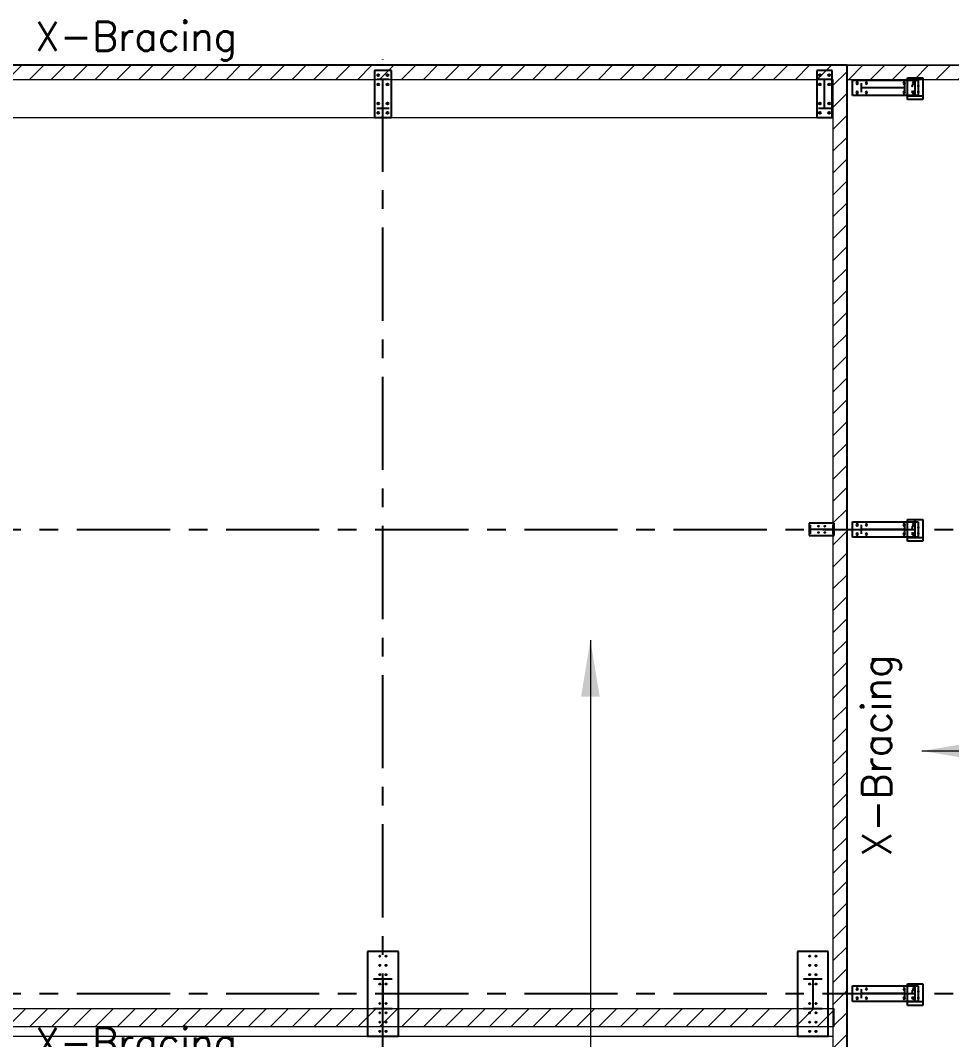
# Model space of a CAD drawing. Header units: millimetres. Extents: x 68421 to 1479662, y -51504 to 144751.
# Drawn here: x 1009942 to 1024987, y 66947 to 83414 of the extents above; entities that cross this region are included whole.
import ezdxf

# ---------------------------------------------------------------- set-up
doc = ezdxf.new("R2010")
doc.units = ezdxf.units.MM
doc.header["$LTSCALE"] = 0.35
doc.header["$MEASUREMENT"] = 0
doc.linetypes.add('CENTER', pattern=[6884.562, 4302.852, -860.57, 860.57, -860.57])
doc.linetypes.add('CONTIN', pattern=[0, 0, 0])
doc.layers.get('0').update_dxf_attribs({"linetype": 'CONTIN'})
for name, color, linetype in [('1', 7, 'CONTIN'), ('10', 10, 'CONTIN'), ('2', 6, 'CONTIN'), ('27', 1, 'CENTER')]:
    doc.layers.add(name, color=color, linetype=linetype)
doc.styles.add('SIMPLEX', font='simplex.shx', dxfattribs={"width": 0.8})
doc.dimstyles.new('FOR D', dxfattribs={"dimscale": 114, "dimtxt": 2, "dimasz": 2, "dimexe": 1, "dimexo": 1, "dimgap": 1, "dimtad": 1, "dimdec": 0, "dimzin": 0, "dimdsep": 46, "dimtxsty": 'SIMPLEX', "dimcen": 1, "dimclrd": 6, "dimclre": 6, "dimclrt": 7, "dimadec": 0, "dimazin": 0, "dimtfac": 1, "dimtdec": 0, "dimtofl": 0, "dimtmove": 0, "dimatfit": 3, "dimfxl": 1, "dimtolj": 1, "dimtzin": 0, "dimlwd": 0, "dimlwe": 0, "dimarcsym": 1})

# ---------------------------------------------------------------- blocks, each defined once
blk = doc.blocks.new('WCOL')
for p, q in [((-448.874, 875.304), (448.874, 875.304)), ((0, 875.304), (0, 0)), ((-448.874, 0), (448.874, 0))]:
    blk.add_line(p, q)
blk = doc.blocks.new('BOLT_0')
at = {"layer": '1'}
blk.add_circle((0, 0), 25.4, dxfattribs=at)
blk = doc.blocks.new('GFGFG')
at = {"layer": '10'}
for p, q in [((826713.997, -216657.3255), (826463.997, -216657.3255)), ((826463.997, -216657.3255), (826463.997, -217007.3255)), ((827604, -216690.3335), (826544, -216690.3335)), ((826544, -216690.3335), (826544, -216940.3335)), ((826713.997, -217007.3255), (826713.997, -216657.3255)), ((827604, -216940.3335), (827604, -216690.3335)), ((826463.997, -217007.3255), (826713.997, -217007.3255)), ((826544, -216940.3335), (827604, -216940.3335))]:
    blk.add_line(p, q, dxfattribs=at)
for name, p, xscale, yscale, zscale, rotation in [('WCOL', (826589, -216657.3255), 0.25309152, 0.3281104, 0.3281104, 179.9999999999995), ('BOLT_0', (826539, -216782.3255), 0.31496062, 0.31496062, 0.31496062, 269.9999999999995), ('BOLT_0', (826619, -216740.3335), 0.5905512, 0.5905512, 0.5905512, 269.9999999999995), ('BOLT_0', (826639, -216782.3255), 0.31496062, 0.31496062, 0.31496062, 269.9999999999995), ('BOLT_0', (826769, -216740.3335), 0.5905512, 0.5905512, 0.5905512, 269.9999999999995), ('WCOL', (827459, -216815.3335), 0.16197856, 0.79950952, 0.79950952, 89.99999999999947), ('BOLT_0', (827379, -216740.3335), 0.5905512, 0.5905512, 0.5905512, 269.9999999999995), ('BOLT_0', (827529, -216740.3335), 0.5905512, 0.5905512, 0.5905512, 269.9999999999995), ('BOLT_0', (826539, -216882.3255), 0.31496062, 0.31496062, 0.31496062, 269.9999999999995), ('BOLT_0', (826619, -216890.3335), 0.5905512, 0.5905512, 0.5905512, 269.9999999999995), ('BOLT_0', (826639, -216882.3255), 0.31496062, 0.31496062, 0.31496062, 269.9999999999995), ('BOLT_0', (826769, -216890.3335), 0.5905512, 0.5905512, 0.5905512, 269.9999999999995), ('BOLT_0', (827379, -216890.3335), 0.5905512, 0.5905512, 0.5905512, 269.9999999999995), ('BOLT_0', (827529, -216890.3335), 0.5905512, 0.5905512, 0.5905512, 269.9999999999995)]:
    blk.add_blockref(name, p, dxfattribs=dict(at, xscale=xscale, yscale=yscale, zscale=zscale, rotation=rotation))

msp = doc.modelspace()

# ---------------------------------------------------------------- hatches: boundary and pattern name
at = {"linetype": 'Continuous', "lineweight": 5}
h = msp.add_hatch(dxfattribs=at)
h.set_pattern_fill('ANSI31', color=256, scale=2000)
h.set_pattern_definition([(45, (-47250.27, 13657), (-176.776695, 176.776695), [])])
h.paths.add_polyline_path([(948298.82805, 82689.899), (1023298.82805, 82689.899), (1023298.82805, 37689.899), (948298.82805, 37689.899)])
h.paths.add_polyline_path([(948528.82805, 82459.899), (1023068.82805, 82459.899), (1023068.82805, 37919.899), (948528.82805, 37919.899)], flags=16)
h = msp.add_hatch(dxfattribs=at)
h.set_pattern_fill('ANSI31', color=256, scale=2000)
h.set_pattern_definition([(45, (230853.73, 268272), (-176.776695, 176.776695), [])])
h.paths.add_polyline_path([(1023298.82805, 37689.899), (1023298.82805, -17310.101), (1038298.82805, -17310.101), (1038298.82805, 82689.899), (1023298.82805, 82689.899), (1023298.82805, 82459.899), (1038068.82805, 82459.899), (1038068.82805, -17080.101), (1023528.82805, -17080.101), (1023528.82805, 37689.899)])
h = msp.add_hatch(dxfattribs=at)
h.set_pattern_fill('ANSI31', color=256, scale=2000)
h.set_pattern_definition([(45, (-47350.27, 28657), (-176.776695, 176.776695), [])])
h.paths.add_polyline_path([(948313.82807, 67450.897), (1023083.82807, 67450.897), (1023083.82807, 67154.896), (948313.82807, 67154.896)])

# ---------------------------------------------------------------- linework, layer by layer
for p, q in [((1023298.82805, 82689.899), (948298.82805, 82689.899)), ((1023298.82805, 37689.899), (1023298.82805, 82689.899))]:
    msp.add_line(p, q)
at = {"color": 4, "linetype": 'Continuous', "lineweight": 5}
for p, q in [((948538.82805, 81844.895), (1023068.82805, 81844.895)), ((948538.82805, 67004.897), (1023068.82805, 67004.897))]:
    msp.add_line(p, q, dxfattribs=at)
at = {"linetype": 'Continuous', "lineweight": 5}
for points in [[(948298.82805, 82689.899), (1023298.82805, 82689.899), (1023298.82805, 37689.899), (948298.82805, 37689.899)], [(1023298.82805, 82689.899), (1038298.82805, 82689.899), (1038298.82805, -17310.101), (1023298.82805, -17310.101)], [(948528.82805, 82459.899), (1023068.82805, 82459.899), (1023068.82805, 37919.899), (948528.82805, 37919.899)], [(948313.82807, 67450.897), (1023083.82807, 67450.897), (1023083.82807, 67154.896), (948313.82807, 67154.896)]]:
    msp.add_lwpolyline(points, close=True, dxfattribs=at)
for points in [[(1023298.82805, 82689.899), (1038298.82805, 82689.899), (1038298.82805, -17310.101), (1023298.82805, -17310.101), (1023298.82805, 37689.899)], [(1023298.82805, 37689.899), (1023298.82805, -17310.101), (1038298.82805, -17310.101), (1038298.82805, 82689.899), (1023298.82805, 82689.899), (1023298.82805, 82459.899), (1038068.82805, 82459.899), (1038068.82805, -17080.101), (1023528.82805, -17080.101), (1023528.82805, 37689.899), (1023298.82805, 37689.899)], [(1023298.82805, 82459.899), (1038068.82805, 82459.899), (1038068.82805, -17080.101), (1023528.82805, -17080.101), (1023528.82805, 37689.899)]]:
    msp.add_lwpolyline(points, dxfattribs=at)
at = {"layer": '10'}
for p, q in [((1015936.33605, 82604.895), (1015661.33605, 82604.895)), ((1015661.33605, 82604.895), (1015661.33605, 81844.895)), ((1015936.33605, 81844.895), (1015936.33605, 82604.895)), ((1023058.82005, 82604.895), (1022808.82005, 82604.895)), ((1022808.82005, 82604.895), (1022808.82005, 81844.895)), ((1023058.82005, 81844.895), (1023058.82005, 82604.895)), ((1015661.33605, 81844.895), (1015936.33605, 81844.895)), ((1022808.82005, 81844.895), (1023058.82005, 81844.895)), ((1023087.82808, 75289.899), (1022687.82708, 75289.899)), ((1022687.82708, 75289.899), (1022687.82708, 75089.899)), ((1023087.82808, 75089.899), (1023087.82808, 75289.899)), ((1022687.82708, 75089.899), (1023087.82808, 75089.899)), ((1015548.82805, 68370.897), (1015548.82805, 67004.897)), ((1016048.82805, 68370.897), (1015548.82805, 68370.897)), ((1016048.82805, 67004.897), (1016048.82805, 68370.897)), ((1022494.73844, 68370.897), (1022494.73844, 67004.897)), ((1022994.73844, 68370.897), (1022494.73844, 68370.897)), ((1022994.73844, 67004.897), (1022994.73844, 68370.897)), ((1015548.82805, 67004.897), (1016048.82805, 67004.897)), ((1022494.73844, 67004.897), (1022994.73844, 67004.897))]:
    msp.add_line(p, q, dxfattribs=at)
at = {"layer": '27'}
for p, q in [((1015798.82805, 37596.384), (1015798.82805, 82783.415)), ((948205.31305, 75189.899), (1038298.82805, 75189.899)), ((948205.31305, 67689.899), (1038298.82805, 67689.899))]:
    msp.add_line(p, q, dxfattribs=at)

# ---------------------------------------------------------------- block references
at = {"linetype": 'Continuous', "lineweight": 5, "xscale": -1}
for p in [(1850987.82805, 299140.2325), (1850987.82805, 292005.2325), (1850987.82805, 284505.2325)]:
    msp.add_blockref('GFGFG', p, dxfattribs=at)
at = {"layer": '10'}
for name, p, xscale, yscale, zscale in [('BOLT_0', (1015723.83605, 82529.895), 0.5905512, 0.5905512, 0.5905512), ('BOLT_0', (1015873.82805, 82529.895), 0.5905512, 0.5905512, 0.5905512), ('BOLT_0', (1022858.82805, 82529.895), 0.5905512, 0.5905512, 0.5905512), ('BOLT_0', (1023008.82005, 82529.895), 0.5905512, 0.5905512, 0.5905512), ('BOLT_0', (1015723.83605, 82379.895), 0.5905512, 0.5905512, 0.5905512), ('BOLT_0', (1015873.82805, 82379.895), 0.5905512, 0.5905512, 0.5905512), ('BOLT_0', (1022858.82805, 82379.895), 0.5905512, 0.5905512, 0.5905512), ('BOLT_0', (1023008.82005, 82379.895), 0.5905512, 0.5905512, 0.5905512), ('BOLT_0', (1015723.83605, 82069.895), 0.5905512, 0.5905512, 0.5905512), ('BOLT_0', (1015873.82805, 82069.895), 0.5905512, 0.5905512, 0.5905512), ('BOLT_0', (1022858.82805, 82069.895), 0.5905512, 0.5905512, 0.5905512), ('BOLT_0', (1023008.82005, 82069.895), 0.5905512, 0.5905512, 0.5905512), ('BOLT_0', (1015723.83605, 81919.895), 0.5905512, 0.5905512, 0.5905512), ('BOLT_0', (1015873.82805, 81919.895), 0.5905512, 0.5905512, 0.5905512), ('BOLT_0', (1022858.82805, 81919.895), 0.5905512, 0.5905512, 0.5905512), ('BOLT_0', (1023008.82005, 81919.895), 0.5905512, 0.5905512, 0.5905512), ('BOLT_0', (1022837.82808, 75239.899), 0.31496062, 0.31496062, 0.31496062), ('BOLT_0', (1022837.82808, 75139.899), 0.31496062, 0.31496062, 0.31496062), ('BOLT_0', (1022937.82808, 75239.899), 0.31496062, 0.31496062, 0.31496062), ('BOLT_0', (1022937.82808, 75139.899), 0.31496062, 0.31496062, 0.31496062), ('BOLT_0', (1015748.82805, 68295.897), 0.39370076, 0.39370076, 0.39370076), ('BOLT_0', (1015848.82805, 68295.897), 0.39370076, 0.39370076, 0.39370076), ('BOLT_0', (1022694.73844, 68295.897), 0.39370076, 0.39370076, 0.39370076), ('BOLT_0', (1022794.73844, 68295.897), 0.39370076, 0.39370076, 0.39370076), ('BOLT_0', (1015748.82805, 68145.897), 0.39370076, 0.39370076, 0.39370076), ('BOLT_0', (1015848.82805, 68145.897), 0.39370076, 0.39370076, 0.39370076), ('BOLT_0', (1022694.73844, 68145.897), 0.39370076, 0.39370076, 0.39370076), ('BOLT_0', (1022794.73844, 68145.897), 0.39370076, 0.39370076, 0.39370076), ('WCOL', (1015798.82805, 67450.897), 0.33416956, 0.54609592, 0.54609592), ('BOLT_0', (1015748.82805, 67995.897), 0.39370076, 0.39370076, 0.39370076), ('BOLT_0', (1015748.82805, 67845.897), 0.39370076, 0.39370076, 0.39370076), ('BOLT_0', (1015848.82805, 67995.897), 0.39370076, 0.39370076, 0.39370076), ('BOLT_0', (1015848.82805, 67845.897), 0.39370076, 0.39370076, 0.39370076), ('WCOL', (1022744.73844, 67450.897), 0.33416956, 0.54609592, 0.54609592), ('BOLT_0', (1022694.73844, 67995.897), 0.39370076, 0.39370076, 0.39370076), ('BOLT_0', (1022694.73844, 67845.897), 0.39370076, 0.39370076, 0.39370076), ('BOLT_0', (1022794.73844, 67995.897), 0.39370076, 0.39370076, 0.39370076), ('BOLT_0', (1022794.73844, 67845.897), 0.39370076, 0.39370076, 0.39370076), ('BOLT_0', (1015748.82805, 67529.897), 0.39370076, 0.39370076, 0.39370076), ('BOLT_0', (1015848.82805, 67529.897), 0.39370076, 0.39370076, 0.39370076), ('BOLT_0', (1022694.73844, 67529.897), 0.39370076, 0.39370076, 0.39370076), ('BOLT_0', (1022794.73844, 67529.897), 0.39370076, 0.39370076, 0.39370076), ('BOLT_0', (1015748.82805, 67379.897), 0.39370076, 0.39370076, 0.39370076), ('BOLT_0', (1015848.82805, 67379.897), 0.39370076, 0.39370076, 0.39370076), ('BOLT_0', (1022694.73844, 67379.897), 0.39370076, 0.39370076, 0.39370076), ('BOLT_0', (1022794.73844, 67379.897), 0.39370076, 0.39370076, 0.39370076), ('BOLT_0', (1015748.82805, 67229.897), 0.39370076, 0.39370076, 0.39370076), ('BOLT_0', (1015848.82805, 67229.897), 0.39370076, 0.39370076, 0.39370076), ('BOLT_0', (1022694.73844, 67229.897), 0.39370076, 0.39370076, 0.39370076), ('BOLT_0', (1022794.73844, 67229.897), 0.39370076, 0.39370076, 0.39370076), ('BOLT_0', (1015748.82805, 67079.897), 0.39370076, 0.39370076, 0.39370076), ('BOLT_0', (1015848.82805, 67079.897), 0.39370076, 0.39370076, 0.39370076), ('BOLT_0', (1022694.73844, 67079.897), 0.39370076, 0.39370076, 0.39370076), ('BOLT_0', (1022794.73844, 67079.897), 0.39370076, 0.39370076, 0.39370076)]:
    msp.add_blockref(name, p, dxfattribs=dict(at, xscale=xscale, yscale=yscale, zscale=zscale))
for p, xscale, yscale, zscale, rotation in [((1015798.82805, 82459.899), 0.2227797, 0.5369562, 0.5369562, 180), ((1022933.82805, 82459.899), 0.2227797, 0.5369562, 0.5369562, 180), ((1022702.82808, 75189.899), 0.15594581, 0.4181404, 0.4181404, 270)]:
    msp.add_blockref('WCOL', p, dxfattribs=dict(at, xscale=xscale, yscale=yscale, zscale=zscale, rotation=rotation))

# ---------------------------------------------------------------- texts
at = {"layer": '2', "style": 'SIMPLEX'}
for p in [(1010178.52305, 82923.688), (1010178.52305, 66667.776)]:
    msp.add_text('X-Bracing', height=467.577, dxfattribs=at).set_placement(p)
msp.add_text('X-Bracing', height=467.577, rotation=90, dxfattribs=at).set_placement((1024008, 69903.776))

# ---------------------------------------------------------------- leaders
at = {"linetype": 'Continuous', "lineweight": 5}
for points, override in [([(1019150.72605, 73401), (1019150.72605, 65562)], {"dimasz": 8, "dimtad": 0}), ([(1024504.74336, 71610.14317), (1028453.73341, 71619.00598)], {"dimasz": 8, "dimgap": 1, "dimtad": 0})]:
    msp.add_leader(points, dimstyle='FOR D', override=override, dxfattribs=at)

doc.saveas('drawing.dxf')
